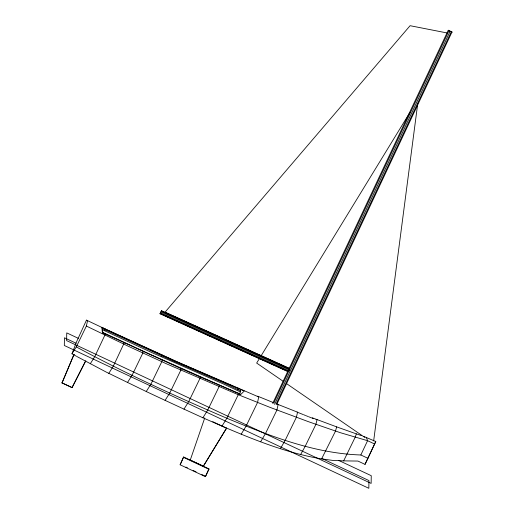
<?xml version="1.0" encoding="UTF-8"?>
<svg xmlns="http://www.w3.org/2000/svg" width="514" height="514" viewBox="0 0 514 514"><rect width="100%" height="100%" fill="white"/><g stroke="black" fill="none" stroke-linecap="round" stroke-linejoin="round"><path stroke-width="0.77" d="M85.787 360.77L72.05 387.62L62.014 382.917L74.042 354.307M102.723 333.592L102.742 332.417L149.972 354.274L237.404 393.043M102.125 331.292L102.8 328.722L171.387 360.192L223.918 382.994L240.411 390.73L240.391 391.906L239.37 394.077M180.131 464.797L183.62 456.978L208.922 468.845L208.915 469.263L205.433 476.664L180.131 464.797L183.62 456.978M226.565 428.136L203.351 466.198L226.565 428.181L212.751 421.698M205.433 476.664L208.922 468.845M448.247 30.262L451.979 32.093L448.247 30.262L288.752 369.29M373.659 440.909L417.766 103.372M162.122 360.16L161.807 361.695L150.885 384.254L146.239 391.533L106.456 372.194L77.113 356.632M101.618 327.476L103.031 332.963L181.127 368.66L180.812 370.202L169.781 392.998L165.09 400.367L146.239 391.533M181.127 368.66L200.222 376.974L199.907 378.522L188.728 401.607L183.973 409.118L165.09 400.367M219.362 385.198L219.048 386.721L207.72 410.101L202.901 417.786L183.973 409.118M143.149 351.602L142.847 353.041L132.066 375.304L127.478 382.512M238.554 393.3L238.258 394.707L226.841 418.248L221.984 426.125L202.901 417.786M124.24 342.889L113.311 366.193L108.782 373.363M105.383 334.068L94.717 356.716L90.284 363.777M71.979 353.799L76.278 346.899L86.378 326.056L87.547 320.71L86.468 320.145L76.348 342.279L71.979 353.799L76.541 356.318M312.184 417.766L336.657 426.877L335.501 431.105L321.597 458.893C286.921 453.136 254.141 439.843 221.984 426.125M204.752 417.908L190.264 460.062L203.351 466.153M361.316 435.583L356.369 433.88L355.225 437.157L343.66 460.878L332.404 460.364L321.597 458.893M287.975 371.648L160.066 313.778L160.548 312.621M161.454 310.713L160.541 312.814L289.189 371.012L289.62 370.067L160.972 311.863L161.454 310.713L289.369 368.583M62.014 382.917L74.042 354.39M343.66 460.878L357.956 461.064L365.024 464.38L375.779 441.52L363.796 436.437M365.024 464.38L375.779 441.513M102.087 330.219L103.108 328.048L174.066 360.577L244.253 391.025L240.957 394.302L200.222 376.974M104.779 330.598L105.235 329.005L86.468 320.145M161.531 356.665L162.199 355.245L161.91 354.988M237.956 389.811L238.361 388.16M240.353 390.82L241.027 389.387M272.696 403.406L288.065 370.742M273.75 403.079L448.96 30.744M274.566 404.37L450.116 31.309M276.057 404.158L451.266 31.823M276.776 404.428L451.986 32.016M76.278 346.899C125.956 373.659 177.356 397.129 229.244 419.251C271.328 436.431 314.857 453.509 360.841 454.98L367.581 440.697L366.276 437.279M160.066 313.778L160.541 312.814M85.427 361.393L72.05 387.562L62.021 382.853M300.651 454.511L305.213 446.28L315.904 424.358L317.067 419.617L315.981 419.662M280.374 448.703L285.167 440.331L296.398 417.278L297.561 412.183L277.027 404.062L278.106 404.634L276.937 410.005L265.507 433.501L260.637 441.77M241.182 434.214L246.071 426.132L257.546 402.507L258.722 396.956L178.538 362.434L105.235 329.005M259.596 358.271L256.666 363.064L283.689 381.651M260.855 356.215L410.011 112.296M447.533 33.05L410.088 25.7L165.071 312.139L289.639 368.454M356.369 433.88L336.657 426.877M101.618 327.469L103.108 328.048M303.176 414.547L297.086 412.112M303.78 414.792L305.612 415.524M306.222 415.768L308.047 416.501M308.657 416.745L311.099 417.715M311.709 417.959L313.54 418.692M273.988 402.841L257.642 396.185M161.325 310.944L184.712 321.526M186.177 322.188L190.559 324.173M192.024 324.835L223.455 339.054M224.914 339.715L233.684 343.68M235.149 344.341L256.345 353.934M257.81 354.596L266.58 358.566M268.038 359.228L276.808 363.192M278.273 363.854L289.234 368.814M161.325 311.06L289.967 369.264M160.201 313.424L161.659 314.086M165.315 315.744L169.697 317.723M175.55 320.37L179.932 322.355M182.856 323.679L184.32 324.34M185.779 325.002L190.167 326.988M193.091 328.305L194.549 328.966M198.205 330.624L200.396 331.614M208.44 335.25L210.631 336.246M214.287 337.897L217.21 339.221M218.675 339.882L220.866 340.872M225.98 343.191L227.445 343.847M228.903 344.509L233.292 346.494M234.75 347.156L237.674 348.479M241.329 350.13L243.527 351.126M247.176 352.777L250.1 354.101M251.564 354.763L253.755 355.752M257.411 357.41L260.335 358.733M261.799 359.389L263.99 360.385M267.646 362.036L270.57 363.359M272.028 364.021L274.225 365.011M277.875 366.668L282.996 368.981M160.195 313.546L288.11 371.416M374.648 444.012L367.581 440.697L340.416 432.717L308.58 421.737L269.651 407.229L238.258 394.707L166.555 363.835L128.673 346.43L86.378 326.056M240.391 391.906L223.898 384.176L152.382 352.829L102.781 329.898M237.995 393.319L240.353 394.424M360.841 454.98L367.908 458.295M78.372 338.347L66.743 332.892L66.627 340.615L371.134 483.411L371.256 475.694L338.553 460.358M76.072 343.236L64.443 337.782L64.327 345.498L368.834 488.3L368.956 480.577L322.439 458.771M183.614 457.396L208.915 469.263M185.92 467.097L187.366 467.772M193.148 470.483L196.04 471.839M201.829 474.55L204.72 475.913M286.33 383.463L364.773 437.408"/></g></svg>
